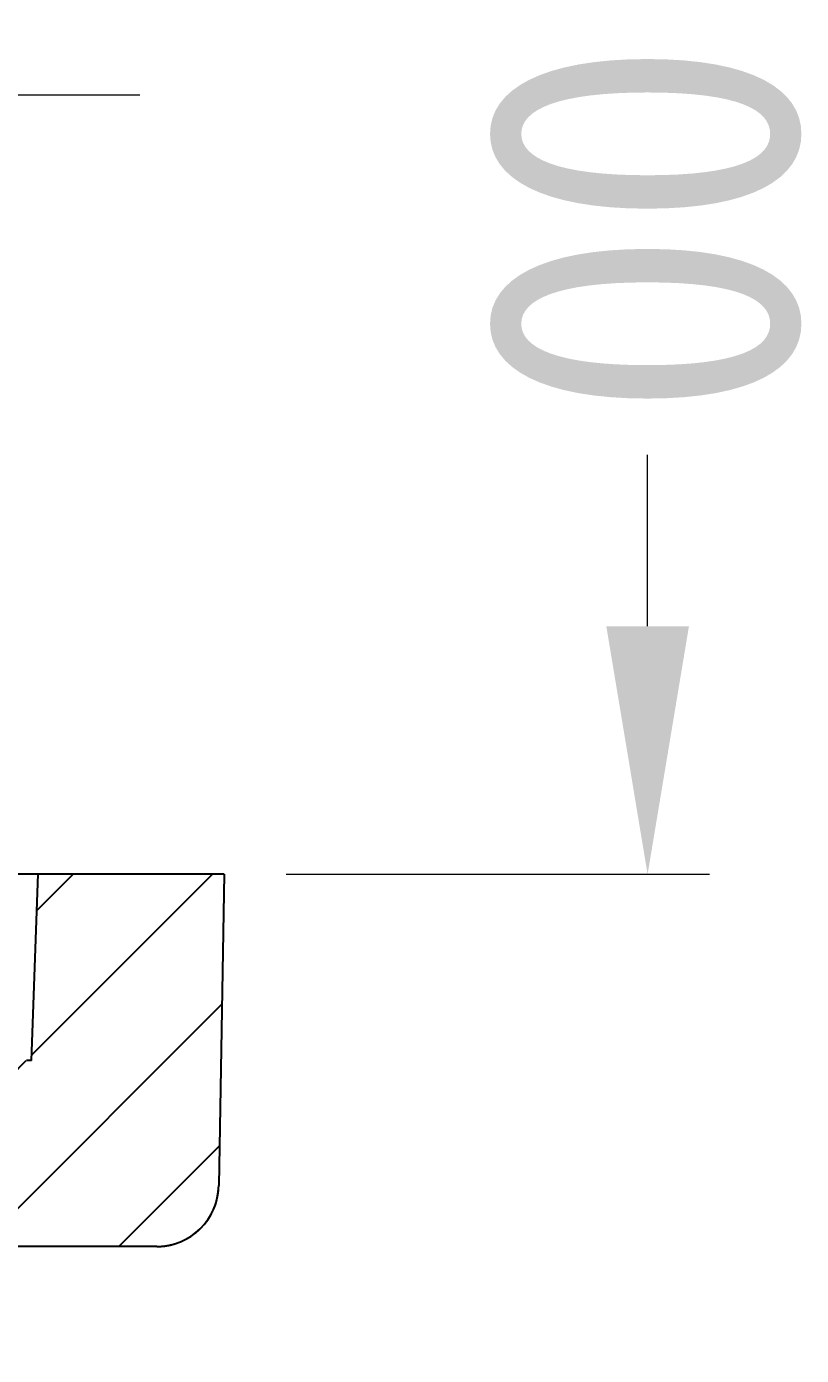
# Model space of a CAD drawing. Header units: millimetres. Extents: x -308 to 1490, y -1725 to -1095.
# Drawn here: x 801.05 to 813.55, y -1458.35 to -1436.93 of the extents above; entities that cross this region are included whole.
import ezdxf

# ---------------------------------------------------------------- set-up
doc = ezdxf.new("R2010")
doc.units = ezdxf.units.MM
doc.layers.add('dim', color=3, linetype='Continuous', lineweight=9)
doc.styles.add('FFS', font='simfang0.ttf', dxfattribs={"width": 0.9})
doc.dimstyles.new('YanXiu', dxfattribs={"dimtxt": 2.5, "dimasz": 2.2, "dimexe": 1, "dimexo": 0.6, "dimgap": 0.66, "dimtad": 0, "dimzin": 1, "dimdsep": 46, "dimtxsty": 'FFS', "dimcen": 0, "dimclrd": 256, "dimclre": 131, "dimclrt": 42, "dimazin": 0, "dimtfac": 1, "dimtofl": 0, "dimtmove": 0, "dimatfit": 3, "dimfxl": 0, "dimlwd": 5, "dimlwe": 5, "dimarcsym": 0})

# ---------------------------------------------------------------- blocks, each defined once
blk = doc.blocks.new('*D22')
at = {"layer": 'Defpoints', "color": 0}
for p in [(21.297, 31.885), (27.774, 31.885), (27.774, 27.012)]:
    blk.add_point(p, dxfattribs=at)
at = {"layer": 'dim', "color": 131, "lineweight": 5}
for p, q in [((21.297, 30.886), (21.297, 26.013)), ((27.774, 30.886), (27.774, 26.013))]:
    blk.add_line(p, q, dxfattribs=at)
at = {"layer": 'dim', "lineweight": 5}
for p, q in [((17.297, 27.012), (13.297, 27.012)), ((31.774, 27.012), (35.774, 27.012))]:
    blk.add_line(p, q, dxfattribs=at)
at = {"layer": 'dim'}
for points in [[(17.297, 27.679), (17.297, 26.345), (21.297, 27.012)], [(31.774, 27.679), (31.774, 26.345), (27.774, 27.012)]]:
    blk.add_solid(points, dxfattribs=at)
at = {"layer": 'dim', "color": 42, "insert": (43.188, 27.012), "char_height": 5, "attachment_point": 5, "style": 'FFS'}
blk.add_mtext('{\\Ftxt.shx,gbcbig.shx|c134;%%c}6.5', dxfattribs=at)
blk = doc.blocks.new('*D23')
at = {"layer": 'Defpoints', "color": 0}
for p in [(11.936, 39.576), (5.108, 9.58), (21.854, 9.58)]:
    blk.add_point(p, dxfattribs=at)
at = {"layer": 'dim', "color": 131, "lineweight": 5}
for p, q in [((10.936, 39.576), (4.108, 39.576)), ((20.855, 9.58), (4.108, 9.58))]:
    blk.add_line(p, q, dxfattribs=at)
at = {"layer": 'dim', "lineweight": 5}
for p, q in [((5.108, 35.576), (5.108, 32.814)), ((5.108, 13.58), (5.108, 16.342))]:
    blk.add_line(p, q, dxfattribs=at)
at = {"layer": 'dim'}
for points in [[(4.441, 35.576), (5.774, 35.576), (5.108, 39.576)], [(4.441, 13.58), (5.774, 13.58), (5.108, 9.58)]]:
    blk.add_solid(points, dxfattribs=at)
at = {"layer": 'dim', "color": 42, "insert": (5.108, 24.578), "char_height": 5, "attachment_point": 5, "rotation": 90, "style": 'FFS'}
blk.add_mtext('30.00', dxfattribs=at)
blk = doc.blocks.new('u73')
h = blk.add_hatch()
h.set_pattern_fill('ANSI31', color=5, scale=0.5, angle=180, style=0)
h.set_pattern_definition([(225, (-816.1751, 1416.0216), (1.122532, -1.122532), [])])
edge = h.paths.add_edge_path()
edge.add_line((11.936, 39.576), (14.936, 39.576))
edge.add_line((11.936, 39.576), (12.023, 44.594))
edge.add_spline(control_points=[(13.023, 45.576), (12.446, 45.576), (12.034, 45.172), (12.023, 44.594)], knot_values=[0, 0, 0, 0, 1, 1, 1, 1], weights=[1, 0.808834, 0.808834, 1], degree=3, periodic=0)
edge.add_line((13.023, 45.576), (19.54, 45.576))
edge.add_line((19.54, 45.576), (19.606, 43.676))
edge.add_line((19.606, 43.676), (20.001, 43.676))
edge.add_line((20.001, 43.676), (20.036, 42.676))
edge.add_line((20.036, 42.676), (22.178, 42.676))
edge.add_line((22.178, 42.676), (22.286, 39.576))
edge.add_line((17.641, 39.576), (22.286, 39.576))
edge.add_line((17.62, 40.164), (17.641, 39.576))
edge.add_spline(control_points=[(17.62, 40.164), (17.57, 41.587), (16.546, 42.576), (15.122, 42.576)], knot_values=[0, 0, 0, 0, 1, 1, 1, 1], weights=[1, 0.812893, 0.812893, 1], degree=3, periodic=0)
edge.add_line((15.041, 42.576), (15.122, 42.576))
edge.add_line((15.041, 42.576), (14.936, 39.576))
edge = h.paths.add_edge_path()
edge.add_line((38.936, 39.576), (57.271, 39.576))
edge.add_line((38.831, 42.576), (38.936, 39.576))
edge.add_line((33.95, 42.576), (38.831, 42.576))
edge.add_spline(control_points=[(31.452, 40.164), (31.501, 41.587), (32.526, 42.576), (33.95, 42.576)], knot_values=[0, 0, 0, 0, 1, 1, 1, 1], weights=[1, 0.812893, 0.812893, 1], degree=3, periodic=0)
edge.add_line((31.452, 40.164), (31.431, 39.576))
edge.add_line((26.786, 39.576), (31.431, 39.576))
edge.add_line((26.894, 42.676), (26.786, 39.576))
edge.add_line((26.894, 42.676), (29.036, 42.676))
edge.add_line((29.071, 43.676), (29.036, 42.676))
edge.add_line((29.071, 43.676), (29.466, 43.676))
edge.add_line((29.532, 45.576), (29.466, 43.676))
edge.add_line((29.532, 45.576), (37.041, 45.576))
edge.add_line((37.041, 45.576), (37.676, 81.976))
edge.add_line((37.676, 81.976), (38.186, 81.976))
edge.add_line((38.186, 81.976), (38.207, 82.576))
edge.add_line((38.207, 82.576), (39.541, 82.576))
edge.add_line((39.541, 82.576), (39.567, 84.076))
edge.add_line((39.567, 84.076), (41.016, 84.076))
edge.add_line((41.741, 42.576), (41.016, 84.076))
edge.add_line((41.741, 42.576), (57.271, 42.576))
edge.add_line((57.271, 39.576), (57.271, 42.576))
edge = h.paths.add_edge_path()
edge.add_line((57.271, 39.576), (57.271, 42.576))
edge.add_line((57.271, 39.576), (57.271, 42.576))
edge = h.paths.add_edge_path()
edge.add_line((57.271, 39.576), (70.91, 39.576))
edge.add_line((57.271, 39.576), (57.271, 42.576))
edge.add_line((57.271, 42.576), (128.17, 42.576))
edge.add_line((128.17, 39.576), (128.17, 42.576))
edge.add_line((120.962, 39.576), (128.17, 39.576))
edge.add_line((120.936, 40.076), (120.962, 39.576))
edge.add_line((70.936, 40.076), (120.936, 40.076))
edge.add_line((70.936, 40.076), (70.91, 39.576))
edge = h.paths.add_edge_path()
edge.add_line((128.17, 39.576), (128.17, 42.576))
edge.add_line((128.17, 39.576), (128.17, 42.576))
edge = h.paths.add_edge_path()
edge.add_line((179.936, 39.576), (176.936, 39.576))
edge.add_line((176.831, 42.576), (176.936, 39.576))
edge.add_line((176.831, 42.576), (153.041, 42.576))
edge.add_line((153.041, 42.576), (152.936, 39.576))
edge.add_line((152.936, 39.576), (128.17, 39.576))
edge.add_line((128.17, 39.576), (128.17, 42.576))
edge.add_line((142.081, 42.576), (128.17, 42.576))
edge.add_line((142.186, 48.576), (142.081, 42.576))
edge.add_line((143.686, 48.576), (142.186, 48.576))
edge.add_line((143.791, 42.576), (143.686, 48.576))
edge.add_line((146.081, 42.576), (143.791, 42.576))
edge.add_line((146.081, 42.576), (146.186, 48.576))
edge.add_line((147.686, 48.576), (146.186, 48.576))
edge.add_line((147.686, 48.576), (147.791, 42.576))
edge.add_line((150.131, 42.576), (147.791, 42.576))
edge.add_line((150.131, 42.576), (150.856, 84.076))
edge.add_line((152.305, 84.076), (150.856, 84.076))
edge.add_line((152.331, 82.576), (152.305, 84.076))
edge.add_line((153.664, 82.576), (152.331, 82.576))
edge.add_line((153.685, 81.976), (153.664, 82.576))
edge.add_line((154.196, 81.976), (153.685, 81.976))
edge.add_line((154.831, 45.576), (154.196, 81.976))
edge.add_line((178.848, 45.576), (154.831, 45.576))
edge.add_spline(control_points=[(178.848, 45.576), (179.426, 45.576), (179.838, 45.172), (179.848, 44.594)], knot_values=[0, 0, 0, 0, 1, 1, 1, 1], weights=[1, 0.808834, 0.808834, 1], degree=3, periodic=0)
edge.add_line((179.936, 39.576), (179.848, 44.594))
at = {"color": 7}
for p, q in [((13.023, 45.576), (19.54, 45.576)), ((13.023, 45.576), (19.54, 45.576)), ((11.936, 39.576), (12.023, 44.594)), ((11.936, 39.576), (12.023, 44.594)), ((15.041, 42.576), (14.936, 39.576)), ((15.041, 42.576), (14.936, 39.576)), ((15.041, 42.576), (15.122, 42.576)), ((15.041, 42.576), (15.122, 42.576)), ((11.936, 39.576), (23.136, 39.576)), ((11.936, 39.576), (14.936, 39.576))]:
    blk.add_line(p, q, dxfattribs=at)
blk.add_arc((13.023, 44.576), 1, 90, 179, dxfattribs=at)
at = {"color": 7, "start_tangent": (-1, 0), "end_tangent": (-0.017452, -0.999848)}
blk.add_spline([(13.023, 45.576), (13.012, 45.576), (13.001, 45.576), (12.99, 45.576), (12.979, 45.576), (12.968, 45.575), (12.957, 45.574), (12.946, 45.573), (12.934, 45.573), (12.923, 45.571), (12.912, 45.57), (12.9, 45.569), (12.889, 45.567), (12.877, 45.566), (12.866, 45.564), (12.855, 45.562), (12.843, 45.56), (12.832, 45.558), (12.82, 45.556), (12.809, 45.553), (12.797, 45.551), (12.785, 45.548), (12.774, 45.545), (12.762, 45.542), (12.751, 45.539), (12.739, 45.535), (12.728, 45.532), (12.716, 45.528), (12.705, 45.524), (12.693, 45.52), (12.682, 45.516), (12.67, 45.512), (12.659, 45.508), (12.647, 45.503), (12.636, 45.498), (12.625, 45.494), (12.613, 45.489), (12.602, 45.483), (12.591, 45.478), (12.58, 45.473), (12.568, 45.467), (12.557, 45.461), (12.546, 45.455), (12.535, 45.449), (12.524, 45.443), (12.514, 45.437), (12.503, 45.43), (12.492, 45.424), (12.481, 45.417), (12.471, 45.41), (12.46, 45.403), (12.45, 45.396), (12.439, 45.388), (12.429, 45.381), (12.419, 45.373), (12.409, 45.365), (12.399, 45.358), (12.389, 45.349), (12.379, 45.341), (12.369, 45.333), (12.36, 45.325), (12.35, 45.316), (12.341, 45.307), (12.332, 45.299), (12.322, 45.29), (12.313, 45.281), (12.304, 45.272), (12.296, 45.262), (12.287, 45.253), (12.278, 45.244), (12.27, 45.234), (12.261, 45.224), (12.253, 45.215), (12.245, 45.205), (12.237, 45.195), (12.229, 45.185), (12.222, 45.174), (12.214, 45.164), (12.207, 45.154), (12.2, 45.144), (12.193, 45.133), (12.186, 45.123), (12.179, 45.112), (12.172, 45.101), (12.166, 45.09), (12.159, 45.08), (12.153, 45.069), (12.147, 45.058), (12.141, 45.047), (12.135, 45.036), (12.129, 45.025), (12.124, 45.014), (12.119, 45.002), (12.113, 44.991), (12.108, 44.98), (12.103, 44.969), (12.099, 44.957), (12.094, 44.946), (12.09, 44.934), (12.085, 44.923), (12.081, 44.912), (12.077, 44.9), (12.073, 44.889), (12.07, 44.877), (12.066, 44.866), (12.063, 44.854), (12.059, 44.843), (12.056, 44.831), (12.053, 44.82), (12.051, 44.808), (12.048, 44.797), (12.045, 44.785), (12.043, 44.774), (12.041, 44.762), (12.039, 44.751), (12.037, 44.74), (12.035, 44.728), (12.033, 44.717), (12.032, 44.705), (12.03, 44.694), (12.029, 44.683), (12.028, 44.672), (12.027, 44.66), (12.026, 44.649), (12.025, 44.638), (12.025, 44.627), (12.024, 44.616), (12.024, 44.605), (12.023, 44.594)], degree=3, dxfattribs=at)
at = {"layer": 'dim'}
dim = blk.add_linear_dim(base=(5.108, 9.58), p1=(11.936, 39.576), p2=(21.854, 9.58), angle=270, dimstyle='YanXiu', override={"dimtxt": 5, "dimasz": 4, "dimexe": 0.9995, "dimexo": 0.9995, "dimgap": 0.9995}, dxfattribs=at)
dim.commit()
dim.dimension.update_dxf_attribs({"geometry": '*D23', "text_midpoint": (5.108, 24.578)})
dim = blk.add_linear_dim(base=(27.774, 27.012), p1=(21.297, 31.885), p2=(27.774, 31.885), text='{\\Ftxt.shx,gbcbig.shx|c134;%%c}6.5', dimstyle='YanXiu', override={"dimtxt": 5, "dimasz": 4, "dimexe": 0.9995, "dimexo": 0.9995, "dimgap": 0.9995}, dxfattribs=at)
dim.commit()
dim.dimension.update_dxf_attribs({"geometry": '*D22', "text_midpoint": (43.188, 27.012)})

msp = doc.modelspace()

# ---------------------------------------------------------------- block references
at = {"rotation": 180}
msp.add_blockref('u73', (816.175, -1411.022), dxfattribs=at)

doc.saveas('drawing.dxf')
